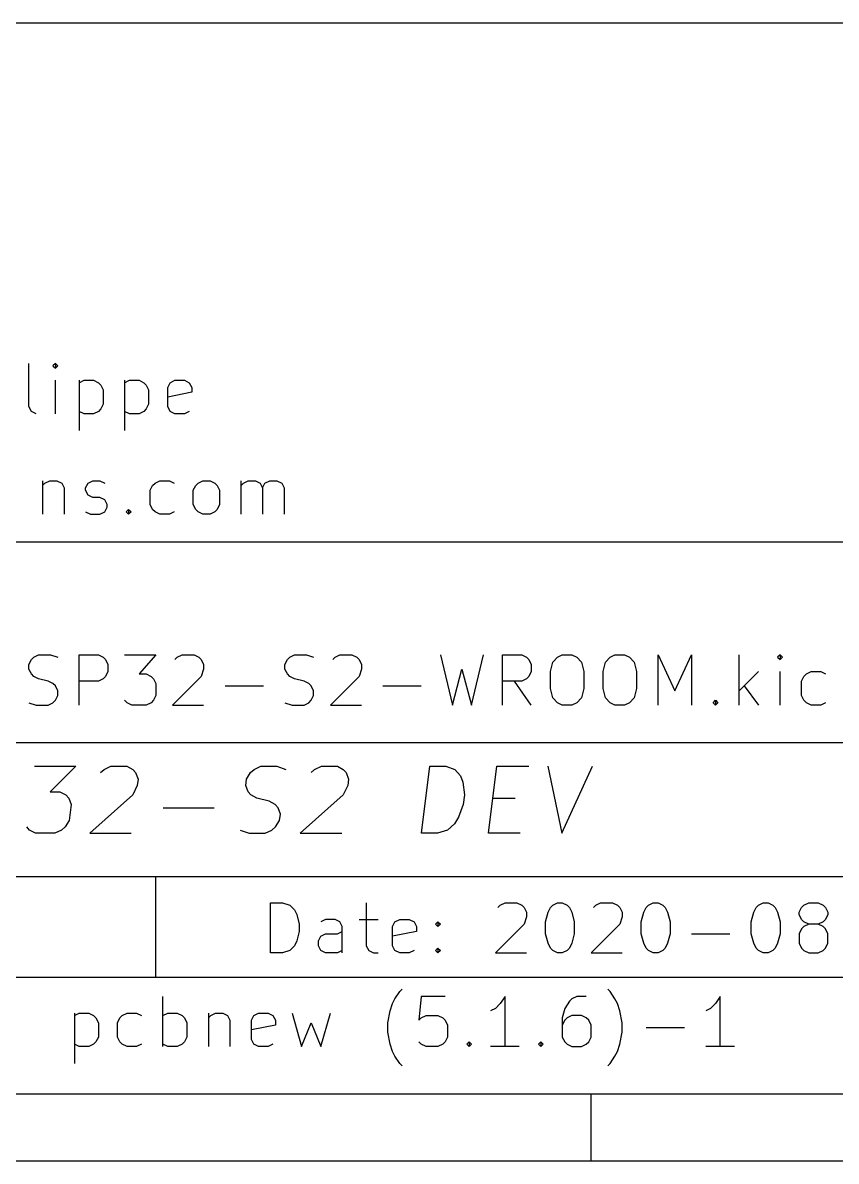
# Model space of a CAD drawing. Extents: x 10 to 287, y -198 to -8.
# Drawn here: x 193.03 to 217.33, y -197.99 to -163.99 of the extents above; entities that cross this region are included whole.
import ezdxf

# ---------------------------------------------------------------- set-up
doc = ezdxf.new("R2010")
doc.units = 0
doc.layers.get('0').update_dxf_attribs({"linetype": 'CONTINUOUS'})

msp = doc.modelspace()

# ---------------------------------------------------------------- linework, layer by layer
at = {"color": 7}
for p, q in [((177.002186, -163.991219), (285.002224, -163.991219)), ((193.2178, -175.453731), (193.2178, -174.168491)), ((194.0052, -174.168491), (193.93408, -174.239611)), ((193.93408, -174.239611), (194.0052, -174.310731)), ((194.07632, -174.239611), (194.0052, -174.168491)), ((194.0052, -174.168491), (194.0052, -174.310731)), ((194.0052, -174.310731), (194.07632, -174.239611)), ((194.0052, -175.669631), (194.0052, -174.668871)), ((194.71894, -174.668871), (194.71894, -176.167471)), ((194.71894, -174.739991), (194.86118, -174.668871)), ((194.86118, -174.668871), (195.1482, -174.668871)), ((195.1482, -174.668871), (195.29044, -174.739991)), ((195.29044, -174.739991), (195.36156, -174.811111)), ((196.0753, -174.668871), (196.0753, -176.167471)), ((196.0753, -174.739991), (196.21754, -174.668871)), ((196.21754, -174.668871), (196.50456, -174.668871)), ((196.50456, -174.668871), (196.6468, -174.739991)), ((196.6468, -174.739991), (196.71792, -174.811111)), ((197.36054, -174.882231), (197.4342, -174.739991)), ((197.4342, -174.739991), (197.57644, -174.668871)), ((197.57644, -174.668871), (197.86092, -174.668871)), ((197.86092, -174.668871), (198.0057, -174.739991)), ((198.0057, -174.739991), (198.07682, -174.882231)), ((195.36156, -174.811111), (195.43268, -174.953351)), ((195.43268, -174.953351), (195.43268, -175.382611)), ((196.71792, -174.811111), (196.78904, -174.953351)), ((196.78904, -174.953351), (196.78904, -175.382611)), ((197.36054, -175.453731), (197.36054, -174.882231)), ((198.07682, -175.024471), (197.36054, -175.169251)), ((198.07682, -174.882231), (198.07682, -175.024471)), ((195.43268, -175.382611), (195.36156, -175.524851)), ((196.78904, -175.382611), (196.71792, -175.524851)), ((193.29146, -175.595971), (193.2178, -175.453731)), ((193.4337, -175.669631), (193.29146, -175.595971)), ((194.86118, -175.669631), (194.71894, -175.595971)), ((195.1482, -175.669631), (194.86118, -175.669631)), ((195.29044, -175.595971), (195.1482, -175.669631)), ((195.36156, -175.524851), (195.29044, -175.595971)), ((196.21754, -175.669631), (196.0753, -175.595971)), ((196.50456, -175.669631), (196.21754, -175.669631)), ((196.6468, -175.595971), (196.50456, -175.669631)), ((196.71792, -175.524851), (196.6468, -175.595971)), ((197.4342, -175.595971), (197.36054, -175.453731)), ((197.57644, -175.669631), (197.4342, -175.595971)), ((197.86092, -175.669631), (197.57644, -175.669631)), ((198.0057, -175.595971), (197.86092, -175.669631)), ((193.6242, -177.668611), (193.6242, -178.669371)), ((193.6242, -177.810851), (193.69532, -177.739731)), ((193.69532, -177.739731), (193.83756, -177.668611)), ((193.83756, -177.668611), (194.05346, -177.668611)), ((194.05346, -177.668611), (194.1957, -177.739731)), ((194.1957, -177.739731), (194.26682, -177.881971)), ((194.90944, -177.881971), (194.98056, -177.739731)), ((194.98056, -177.739731), (195.12534, -177.668611)), ((195.12534, -177.668611), (195.3387, -177.668611)), ((195.3387, -177.668611), (195.48094, -177.739731)), ((196.83984, -177.953091), (196.91096, -177.810851)), ((196.91096, -177.810851), (196.98208, -177.739731)), ((196.98208, -177.739731), (197.12432, -177.668611)), ((197.12432, -177.668611), (197.41134, -177.668611)), ((197.41134, -177.668611), (197.55358, -177.739731)), ((198.12508, -177.953091), (198.1962, -177.810851)), ((198.1962, -177.810851), (198.26732, -177.739731)), ((198.26732, -177.739731), (198.40956, -177.668611)), ((198.40956, -177.668611), (198.62546, -177.668611)), ((198.62546, -177.668611), (198.7677, -177.739731)), ((198.7677, -177.739731), (198.83882, -177.810851)), ((198.83882, -177.810851), (198.90994, -177.953091)), ((199.55256, -178.669371), (199.55256, -177.668611)), ((199.55256, -177.810851), (199.62368, -177.739731)), ((199.62368, -177.739731), (199.76846, -177.668611)), ((199.76846, -177.668611), (199.98182, -177.668611)), ((199.98182, -177.668611), (200.12406, -177.739731)), ((200.12406, -177.739731), (200.19518, -177.881971)), ((200.19518, -177.881971), (200.2663, -177.739731)), ((200.2663, -177.739731), (200.41108, -177.668611)), ((200.41108, -177.668611), (200.62444, -177.668611)), ((200.62444, -177.668611), (200.76668, -177.739731)), ((200.76668, -177.739731), (200.8378, -177.881971)), ((194.26682, -177.881971), (194.26682, -178.669371)), ((194.90944, -177.953091), (194.90944, -177.881971)), ((194.98056, -178.097871), (194.90944, -177.953091)), ((195.12534, -178.168991), (194.98056, -178.097871)), ((196.83984, -178.382351), (196.83984, -177.953091)), ((198.12508, -178.382351), (198.12508, -177.953091)), ((198.90994, -177.953091), (198.90994, -178.382351)), ((200.19518, -177.881971), (200.19518, -178.669371)), ((200.8378, -177.881971), (200.8378, -178.669371)), ((195.3387, -178.168991), (195.12534, -178.168991)), ((195.48094, -178.240111), (195.3387, -178.168991)), ((195.55206, -178.382351), (195.48094, -178.240111)), ((195.48094, -178.598251), (195.55206, -178.453471)), ((195.55206, -178.453471), (195.55206, -178.382351)), ((196.91096, -178.524591), (196.83984, -178.382351)), ((198.1962, -178.524591), (198.12508, -178.382351)), ((198.90994, -178.382351), (198.83882, -178.524591)), ((194.90944, -178.598251), (195.05422, -178.669371)), ((195.05422, -178.669371), (195.3387, -178.669371)), ((195.3387, -178.669371), (195.48094, -178.598251)), ((196.12356, -178.598251), (196.19468, -178.524591)), ((196.19468, -178.669371), (196.12356, -178.598251)), ((196.19468, -178.524591), (196.26834, -178.598251)), ((196.19468, -178.524591), (196.19468, -178.669371)), ((196.26834, -178.598251), (196.19468, -178.669371)), ((196.98208, -178.598251), (196.91096, -178.524591)), ((197.12432, -178.669371), (196.98208, -178.598251)), ((197.41134, -178.669371), (197.12432, -178.669371)), ((197.55358, -178.598251), (197.41134, -178.669371)), ((198.26732, -178.598251), (198.1962, -178.524591)), ((198.40956, -178.669371), (198.26732, -178.598251)), ((198.62546, -178.669371), (198.40956, -178.669371)), ((198.7677, -178.598251), (198.62546, -178.669371)), ((198.83882, -178.524591), (198.7677, -178.598251)), ((176.9999, -179.489791), (285.0007, -179.489791)), ((193.36258, -182.939111), (193.50482, -182.867991)), ((193.50482, -182.867991), (193.86042, -182.867991)), ((193.86042, -182.867991), (194.07632, -182.939111)), ((194.71894, -184.369131), (194.71894, -182.867991)), ((194.71894, -182.867991), (195.29044, -182.867991)), ((195.29044, -182.867991), (195.43268, -182.939111)), ((196.0753, -182.867991), (197.00494, -182.867991)), ((197.00494, -182.867991), (196.50456, -183.439491)), ((197.64756, -182.939111), (197.7898, -182.867991)), ((197.7898, -182.867991), (198.14794, -182.867991)), ((198.14794, -182.867991), (198.29018, -182.939111)), ((201.00544, -182.939111), (201.14768, -182.867991)), ((201.14768, -182.867991), (201.50328, -182.867991)), ((201.50328, -182.867991), (201.71918, -182.939111)), ((202.3618, -182.939111), (202.50404, -182.867991)), ((202.50404, -182.867991), (202.86218, -182.867991)), ((202.86218, -182.867991), (203.00442, -182.939111)), ((205.50378, -182.867991), (205.86192, -184.369131)), ((206.43342, -184.369131), (206.78902, -182.867991)), ((207.36052, -184.369131), (207.36052, -182.867991)), ((207.36052, -182.867991), (207.93202, -182.867991)), ((207.93202, -182.867991), (208.0768, -182.939111)), ((209.0039, -182.939111), (209.14614, -182.867991)), ((209.14614, -182.867991), (209.43316, -182.867991)), ((209.43316, -182.867991), (209.5754, -182.939111)), ((210.57616, -182.939111), (210.7184, -182.867991)), ((210.7184, -182.867991), (211.00542, -182.867991)), ((211.00542, -182.867991), (211.14766, -182.939111)), ((212.00364, -184.369131), (212.00364, -182.867991)), ((212.00364, -182.867991), (212.50402, -183.939871)), ((212.50402, -183.939871), (213.0044, -182.867991)), ((213.0044, -182.867991), (213.0044, -184.369131)), ((214.43188, -184.369131), (214.43188, -182.867991)), ((215.64854, -182.867991), (215.57488, -182.939111)), ((215.71966, -182.939111), (215.64854, -182.867991)), ((215.64854, -182.867991), (215.64854, -183.010231)), ((193.2178, -183.155011), (193.29146, -183.010231)), ((193.2178, -183.297251), (193.2178, -183.155011)), ((193.29146, -183.010231), (193.36258, -182.939111)), ((195.43268, -182.939111), (195.5038, -183.010231)), ((195.5038, -183.010231), (195.57492, -183.155011)), ((195.57492, -183.155011), (195.57492, -183.368371)), ((197.57644, -183.010231), (197.64756, -182.939111)), ((198.29018, -182.939111), (198.3613, -183.010231)), ((198.3613, -183.010231), (198.43242, -183.155011)), ((198.43242, -183.155011), (198.43242, -183.297251)), ((200.86066, -183.155011), (200.93432, -183.010231)), ((200.86066, -183.297251), (200.86066, -183.155011)), ((200.93432, -183.010231), (201.00544, -182.939111)), ((202.29068, -183.010231), (202.3618, -182.939111)), ((203.00442, -182.939111), (203.07554, -183.010231)), ((203.07554, -183.010231), (203.14666, -183.155011)), ((203.14666, -183.155011), (203.14666, -183.297251)), ((208.0768, -182.939111), (208.14792, -183.010231)), ((208.14792, -183.010231), (208.21904, -183.155011)), ((208.21904, -183.155011), (208.21904, -183.368371)), ((208.79054, -183.368371), (208.86166, -183.083891)), ((208.86166, -183.083891), (209.0039, -182.939111)), ((209.5754, -182.939111), (209.71764, -183.083891)), ((209.71764, -183.083891), (209.7913, -183.368371)), ((210.3628, -183.368371), (210.43392, -183.083891)), ((210.43392, -183.083891), (210.57616, -182.939111)), ((211.14766, -182.939111), (211.2899, -183.083891)), ((211.2899, -183.083891), (211.36102, -183.368371)), ((215.57488, -182.939111), (215.64854, -183.010231)), ((215.64854, -183.010231), (215.71966, -182.939111)), ((193.29146, -183.439491), (193.2178, -183.297251)), ((193.36258, -183.510611), (193.29146, -183.439491)), ((193.50482, -183.581731), (193.36258, -183.510611)), ((193.7893, -183.655391), (193.50482, -183.581731)), ((195.43268, -183.581731), (195.29044, -183.655391)), ((195.5038, -183.510611), (195.43268, -183.581731)), ((195.57492, -183.368371), (195.5038, -183.510611)), ((196.50456, -183.439491), (196.71792, -183.439491)), ((196.71792, -183.439491), (196.8627, -183.510611)), ((196.8627, -183.510611), (196.93382, -183.581731)), ((196.93382, -183.581731), (197.00494, -183.726511)), ((198.3613, -183.510611), (197.50532, -184.369131)), ((198.43242, -183.297251), (198.3613, -183.510611)), ((200.93432, -183.439491), (200.86066, -183.297251)), ((201.00544, -183.510611), (200.93432, -183.439491)), ((201.14768, -183.581731), (201.00544, -183.510611)), ((201.43216, -183.655391), (201.14768, -183.581731)), ((203.07554, -183.510611), (202.21956, -184.369131)), ((203.14666, -183.297251), (203.07554, -183.510611)), ((205.86192, -184.369131), (206.1464, -183.297251)), ((206.1464, -183.297251), (206.43342, -184.369131)), ((208.0768, -183.581731), (207.93202, -183.655391)), ((208.14792, -183.510611), (208.0768, -183.581731)), ((208.21904, -183.368371), (208.14792, -183.510611)), ((208.79054, -183.868751), (208.79054, -183.368371)), ((209.7913, -183.368371), (209.7913, -183.868751)), ((210.3628, -183.868751), (210.3628, -183.368371)), ((211.36102, -183.368371), (211.36102, -183.868751)), ((215.00338, -183.368371), (214.43188, -183.939871)), ((215.64854, -184.369131), (215.64854, -183.368371)), ((216.29116, -183.655391), (216.36228, -183.510611)), ((216.36228, -183.510611), (216.4334, -183.439491)), ((216.4334, -183.439491), (216.57564, -183.368371)), ((216.57564, -183.368371), (216.86266, -183.368371)), ((216.86266, -183.368371), (217.0049, -183.439491)), ((193.93408, -183.726511), (193.7893, -183.655391)), ((194.0052, -183.797631), (193.93408, -183.726511)), ((194.07632, -183.939871), (194.0052, -183.797631)), ((195.29044, -183.655391), (194.71894, -183.655391)), ((197.00494, -183.726511), (197.00494, -184.082111)), ((199.07504, -183.797631), (200.21804, -183.797631)), ((201.57694, -183.726511), (201.43216, -183.655391)), ((201.64806, -183.797631), (201.57694, -183.726511)), ((201.71918, -183.939871), (201.64806, -183.797631)), ((203.78928, -183.797631), (204.93228, -183.797631)), ((207.93202, -183.655391), (207.36052, -183.655391)), ((208.21904, -184.369131), (207.71866, -183.655391)), ((208.86166, -184.153231), (208.79054, -183.868751)), ((209.7913, -183.868751), (209.71764, -184.153231)), ((210.43392, -184.153231), (210.3628, -183.868751)), ((211.36102, -183.868751), (211.2899, -184.153231)), ((214.57666, -183.797631), (215.00338, -184.369131)), ((216.29116, -184.082111), (216.29116, -183.655391)), ((193.93408, -184.298011), (194.0052, -184.224351)), ((194.0052, -184.224351), (194.07632, -184.082111)), ((194.07632, -184.082111), (194.07632, -183.939871)), ((196.14642, -184.298011), (196.0753, -184.224351)), ((196.93382, -184.224351), (196.8627, -184.298011)), ((197.00494, -184.082111), (196.93382, -184.224351)), ((201.57694, -184.298011), (201.64806, -184.224351)), ((201.64806, -184.224351), (201.71918, -184.082111)), ((201.71918, -184.082111), (201.71918, -183.939871)), ((209.0039, -184.298011), (208.86166, -184.153231)), ((209.71764, -184.153231), (209.5754, -184.298011)), ((210.57616, -184.298011), (210.43392, -184.153231)), ((211.2899, -184.153231), (211.14766, -184.298011)), ((213.64702, -184.298011), (213.71814, -184.224351)), ((213.71814, -184.224351), (213.78926, -184.298011)), ((213.71814, -184.224351), (213.71814, -184.369131)), ((216.36228, -184.224351), (216.29116, -184.082111)), ((216.4334, -184.298011), (216.36228, -184.224351)), ((193.2178, -184.298011), (193.4337, -184.369131)), ((193.4337, -184.369131), (193.7893, -184.369131)), ((193.7893, -184.369131), (193.93408, -184.298011)), ((196.2912, -184.369131), (196.14642, -184.298011)), ((196.71792, -184.369131), (196.2912, -184.369131)), ((196.8627, -184.298011), (196.71792, -184.369131)), ((197.50532, -184.369131), (198.43242, -184.369131)), ((200.86066, -184.298011), (201.07656, -184.369131)), ((201.07656, -184.369131), (201.43216, -184.369131)), ((201.43216, -184.369131), (201.57694, -184.298011)), ((202.21956, -184.369131), (203.14666, -184.369131)), ((209.14614, -184.369131), (209.0039, -184.298011)), ((209.43316, -184.369131), (209.14614, -184.369131)), ((209.5754, -184.298011), (209.43316, -184.369131)), ((210.7184, -184.369131), (210.57616, -184.298011)), ((211.00542, -184.369131), (210.7184, -184.369131)), ((211.14766, -184.298011), (211.00542, -184.369131)), ((213.71814, -184.369131), (213.64702, -184.298011)), ((213.78926, -184.298011), (213.71814, -184.369131)), ((216.57564, -184.369131), (216.4334, -184.298011)), ((216.86266, -184.369131), (216.57564, -184.369131)), ((217.0049, -184.298011), (216.86266, -184.369131)), ((176.9999, -185.489271), (285.0007, -185.489271)), ((193.38036, -186.195391), (194.61734, -186.195391)), ((194.61734, -186.195391), (193.85534, -186.957391)), ((195.35648, -186.385891), (195.46316, -186.289371)), ((195.46316, -186.289371), (195.66636, -186.195391)), ((195.66636, -186.195391), (196.14134, -186.195391)), ((196.14134, -186.195391), (196.32168, -186.289371)), ((196.32168, -186.289371), (196.40296, -186.385891)), ((199.83196, -186.385891), (199.93864, -186.289371)), ((199.93864, -186.289371), (200.14184, -186.195391)), ((200.14184, -186.195391), (200.61682, -186.195391)), ((200.61682, -186.195391), (200.89114, -186.289371)), ((201.64298, -186.385891), (201.74966, -186.289371)), ((201.74966, -186.289371), (201.95032, -186.195391)), ((201.95032, -186.195391), (202.42784, -186.195391)), ((202.42784, -186.195391), (202.60564, -186.289371)), ((202.60564, -186.289371), (202.68946, -186.385891)), ((204.9399, -188.194371), (205.18882, -186.195391)), ((205.18882, -186.195391), (205.66634, -186.195391)), ((205.66634, -186.195391), (205.94066, -186.289371)), ((205.94066, -186.289371), (206.10576, -186.479871)), ((206.93888, -188.194371), (207.19034, -186.195391)), ((207.19034, -186.195391), (208.14284, -186.195391)), ((208.71434, -186.195391), (209.1309, -188.194371)), ((209.1309, -188.194371), (210.04784, -186.195391)), ((196.40296, -186.385891), (196.47408, -186.576391)), ((196.47408, -186.576391), (196.45122, -186.766891)), ((199.68972, -186.766891), (199.71258, -186.576391)), ((199.71258, -186.576391), (199.83196, -186.385891)), ((202.68946, -186.385891), (202.76058, -186.576391)), ((202.76058, -186.576391), (202.73772, -186.766891)), ((206.10576, -186.479871), (206.17688, -186.670371)), ((193.85534, -186.957391), (194.14236, -186.957391)), ((194.14236, -186.957391), (194.32016, -187.051371)), ((196.45122, -186.766891), (196.32168, -187.051371)), ((199.76084, -186.957391), (199.68972, -186.766891)), ((199.84466, -187.051371), (199.76084, -186.957391)), ((202.73772, -186.766891), (202.60564, -187.051371)), ((206.17688, -186.670371), (206.22514, -187.051371)), ((194.32016, -187.051371), (194.40398, -187.147891)), ((194.40398, -187.147891), (194.4751, -187.338391)), ((194.4751, -187.338391), (194.41668, -187.813371)), ((196.32168, -187.051371), (195.0339, -188.194371)), ((200.02246, -187.147891), (199.84466, -187.051371)), ((200.39076, -187.241871), (200.02246, -187.147891)), ((200.5711, -187.338391), (200.39076, -187.241871)), ((200.65492, -187.432371), (200.5711, -187.338391)), ((202.60564, -187.051371), (201.3204, -188.194371)), ((206.18958, -187.338391), (206.04734, -187.719391)), ((206.22514, -187.051371), (206.18958, -187.338391)), ((207.07096, -187.147891), (207.73644, -187.147891)), ((197.22592, -187.432371), (198.74992, -187.432371)), ((200.72604, -187.622871), (200.65492, -187.432371)), ((200.70064, -187.813371), (200.72604, -187.622871)), ((193.23812, -188.100391), (193.1543, -188.003871)), ((194.2973, -188.003871), (194.19062, -188.100391)), ((194.41668, -187.813371), (194.2973, -188.003871)), ((200.47458, -188.100391), (200.58126, -188.003871)), ((200.58126, -188.003871), (200.70064, -187.813371)), ((205.92796, -187.909891), (205.71206, -188.100391)), ((206.04734, -187.719391), (205.92796, -187.909891)), ((193.41592, -188.194371), (193.23812, -188.100391)), ((193.98742, -188.194371), (193.41592, -188.194371)), ((194.19062, -188.100391), (193.98742, -188.194371)), ((195.0339, -188.194371), (196.27342, -188.194371)), ((199.52208, -188.100391), (199.7964, -188.194371)), ((199.7964, -188.194371), (200.27392, -188.194371)), ((200.27392, -188.194371), (200.47458, -188.100391)), ((201.3204, -188.194371), (202.55738, -188.194371)), ((205.41488, -188.194371), (204.9399, -188.194371)), ((205.71206, -188.100391), (205.41488, -188.194371)), ((207.89138, -188.194371), (206.93888, -188.194371)), ((176.9999, -189.489771), (285.0007, -189.489771)), ((196.99986, -189.489771), (196.99986, -192.489511)), ((200.43394, -191.768151), (200.43394, -190.269551)), ((200.43394, -190.269551), (200.78954, -190.269551)), ((200.78954, -190.269551), (201.00544, -190.340671)), ((201.00544, -190.340671), (201.14768, -190.482911)), ((203.29144, -190.269551), (203.29144, -191.554791)), ((207.21828, -190.411791), (207.2894, -190.340671)), ((207.2894, -190.340671), (207.43418, -190.269551)), ((207.43418, -190.269551), (207.78978, -190.269551)), ((207.78978, -190.269551), (207.93202, -190.340671)), ((207.93202, -190.340671), (208.00568, -190.411791)), ((208.79054, -190.411791), (208.86166, -190.340671)), ((208.86166, -190.340671), (209.0039, -190.269551)), ((209.0039, -190.269551), (209.14614, -190.269551)), ((209.14614, -190.269551), (209.29092, -190.340671)), ((209.29092, -190.340671), (209.36204, -190.411791)), ((210.07578, -190.411791), (210.1469, -190.340671)), ((210.1469, -190.340671), (210.28914, -190.269551)), ((210.28914, -190.269551), (210.64728, -190.269551)), ((210.64728, -190.269551), (210.78952, -190.340671)), ((210.78952, -190.340671), (210.86064, -190.411791)), ((211.64804, -190.411791), (211.71916, -190.340671)), ((211.71916, -190.340671), (211.8614, -190.269551)), ((211.8614, -190.269551), (212.00364, -190.269551)), ((212.00364, -190.269551), (212.14842, -190.340671)), ((212.14842, -190.340671), (212.21954, -190.411791)), ((214.93226, -190.411791), (215.00338, -190.340671)), ((215.00338, -190.340671), (215.14816, -190.269551)), ((215.14816, -190.269551), (215.2904, -190.269551)), ((215.2904, -190.269551), (215.43264, -190.340671)), ((215.43264, -190.340671), (215.50376, -190.411791)), ((216.29116, -190.411791), (216.36228, -190.340671)), ((216.36228, -190.340671), (216.50452, -190.269551)), ((216.50452, -190.269551), (216.789, -190.269551)), ((216.789, -190.269551), (216.93378, -190.340671)), ((216.93378, -190.340671), (217.0049, -190.411791)), ((201.14768, -190.482911), (201.2188, -190.625151)), ((201.2188, -190.625151), (201.28992, -190.912171)), ((208.00568, -190.411791), (208.0768, -190.554031)), ((208.0768, -190.696271), (208.00568, -190.912171)), ((208.0768, -190.554031), (208.0768, -190.696271)), ((208.6483, -190.841051), (208.71942, -190.554031)), ((208.71942, -190.554031), (208.79054, -190.411791)), ((209.36204, -190.411791), (209.43316, -190.554031)), ((209.43316, -190.554031), (209.50428, -190.841051)), ((210.86064, -190.411791), (210.9343, -190.554031)), ((210.9343, -190.696271), (210.86064, -190.912171)), ((210.9343, -190.554031), (210.9343, -190.696271)), ((211.50326, -190.841051), (211.57692, -190.554031)), ((211.57692, -190.554031), (211.64804, -190.411791)), ((212.21954, -190.411791), (212.29066, -190.554031)), ((212.29066, -190.554031), (212.36178, -190.841051)), ((214.79002, -190.841051), (214.86114, -190.554031)), ((214.86114, -190.554031), (214.93226, -190.411791)), ((215.50376, -190.411791), (215.57488, -190.554031)), ((215.57488, -190.554031), (215.64854, -190.841051)), ((216.22004, -190.554031), (216.29116, -190.411791)), ((216.22004, -190.625151), (216.22004, -190.554031)), ((216.29116, -190.767391), (216.22004, -190.625151)), ((217.0049, -190.411791), (217.07602, -190.554031)), ((217.07602, -190.625151), (217.0049, -190.767391)), ((217.07602, -190.554031), (217.07602, -190.625151)), ((201.28992, -190.912171), (201.28992, -191.125531)), ((202.07478, -190.767391), (201.93254, -190.841051)), ((202.3618, -190.767391), (202.07478, -190.767391)), ((202.50404, -190.841051), (202.3618, -190.767391)), ((202.57516, -190.983291), (202.50404, -190.841051)), ((202.57516, -191.768151), (202.57516, -190.983291)), ((203.07554, -190.767391), (203.64704, -190.767391)), ((204.0763, -190.983291), (204.14742, -190.841051)), ((204.0763, -191.554791), (204.0763, -190.983291)), ((204.14742, -190.841051), (204.28966, -190.767391)), ((204.28966, -190.767391), (204.57668, -190.767391)), ((204.57668, -190.767391), (204.71892, -190.841051)), ((204.71892, -190.841051), (204.79004, -190.983291)), ((204.79004, -190.983291), (204.79004, -191.125531)), ((205.36154, -190.912171), (205.43266, -190.841051)), ((205.43266, -190.983291), (205.36154, -190.912171)), ((205.43266, -190.841051), (205.50378, -190.912171)), ((205.43266, -190.841051), (205.43266, -190.983291)), ((205.50378, -190.912171), (205.43266, -190.983291)), ((208.00568, -190.912171), (207.14716, -191.768151)), ((208.6483, -191.196651), (208.6483, -190.841051)), ((209.50428, -190.841051), (209.50428, -191.196651)), ((210.86064, -190.912171), (210.00466, -191.768151)), ((211.50326, -191.196651), (211.50326, -190.841051)), ((212.36178, -190.841051), (212.36178, -191.196651)), ((214.79002, -191.196651), (214.79002, -190.841051)), ((215.64854, -190.841051), (215.64854, -191.196651)), ((216.29116, -191.054411), (216.22004, -191.196651)), ((216.36228, -190.841051), (216.29116, -190.767391)), ((216.36228, -190.983291), (216.29116, -191.054411)), ((216.50452, -190.912171), (216.36228, -190.841051)), ((216.50452, -190.912171), (216.36228, -190.983291)), ((216.789, -190.912171), (216.50452, -190.912171)), ((216.93378, -190.841051), (216.789, -190.912171)), ((216.93378, -190.983291), (216.789, -190.912171)), ((217.0049, -190.767391), (216.93378, -190.841051)), ((217.0049, -191.054411), (216.93378, -190.983291)), ((217.07602, -191.196651), (217.0049, -191.054411)), ((201.2188, -191.412551), (201.14768, -191.554791)), ((201.28992, -191.125531), (201.2188, -191.412551)), ((201.86142, -191.412551), (201.93254, -191.267771)), ((201.86142, -191.554791), (201.86142, -191.412551)), ((201.93254, -191.267771), (202.07478, -191.196651)), ((202.07478, -191.196651), (202.43292, -191.196651)), ((202.43292, -191.196651), (202.57516, -191.125531)), ((204.79004, -191.125531), (204.0763, -191.267771)), ((208.71942, -191.483671), (208.6483, -191.196651)), ((209.50428, -191.196651), (209.43316, -191.483671)), ((211.57692, -191.483671), (211.50326, -191.196651)), ((212.36178, -191.196651), (212.29066, -191.483671)), ((213.0044, -191.196651), (214.1474, -191.196651)), ((214.86114, -191.483671), (214.79002, -191.196651)), ((215.64854, -191.196651), (215.57488, -191.483671)), ((216.22004, -191.196651), (216.22004, -191.483671)), ((217.07602, -191.483671), (217.07602, -191.196651)), ((201.00544, -191.697031), (200.78954, -191.768151)), ((201.14768, -191.554791), (201.00544, -191.697031)), ((201.93254, -191.697031), (201.86142, -191.554791)), ((202.07478, -191.768151), (201.93254, -191.697031)), ((202.57516, -191.697031), (202.43292, -191.768151)), ((203.29144, -191.554791), (203.36256, -191.697031)), ((203.36256, -191.697031), (203.5048, -191.768151)), ((204.14742, -191.697031), (204.0763, -191.554791)), ((204.28966, -191.768151), (204.14742, -191.697031)), ((204.71892, -191.697031), (204.57668, -191.768151)), ((205.36154, -191.697031), (205.43266, -191.625911)), ((205.43266, -191.768151), (205.36154, -191.697031)), ((205.43266, -191.625911), (205.50378, -191.697031)), ((205.43266, -191.625911), (205.43266, -191.768151)), ((205.50378, -191.697031), (205.43266, -191.768151)), ((208.79054, -191.625911), (208.71942, -191.483671)), ((208.86166, -191.697031), (208.79054, -191.625911)), ((209.0039, -191.768151), (208.86166, -191.697031)), ((209.29092, -191.697031), (209.14614, -191.768151)), ((209.36204, -191.625911), (209.29092, -191.697031)), ((209.43316, -191.483671), (209.36204, -191.625911)), ((211.64804, -191.625911), (211.57692, -191.483671)), ((211.71916, -191.697031), (211.64804, -191.625911)), ((211.8614, -191.768151), (211.71916, -191.697031)), ((212.14842, -191.697031), (212.00364, -191.768151)), ((212.21954, -191.625911), (212.14842, -191.697031)), ((212.29066, -191.483671), (212.21954, -191.625911)), ((214.93226, -191.625911), (214.86114, -191.483671)), ((215.00338, -191.697031), (214.93226, -191.625911)), ((215.14816, -191.768151), (215.00338, -191.697031)), ((215.43264, -191.697031), (215.2904, -191.768151)), ((215.50376, -191.625911), (215.43264, -191.697031)), ((215.57488, -191.483671), (215.50376, -191.625911)), ((216.22004, -191.483671), (216.29116, -191.625911)), ((216.29116, -191.625911), (216.36228, -191.697031)), ((216.36228, -191.697031), (216.50452, -191.768151)), ((216.789, -191.768151), (216.93378, -191.697031)), ((216.93378, -191.697031), (217.0049, -191.625911)), ((217.0049, -191.625911), (217.07602, -191.483671)), ((200.78954, -191.768151), (200.43394, -191.768151)), ((202.43292, -191.768151), (202.07478, -191.768151)), ((203.5048, -191.768151), (203.64704, -191.768151)), ((204.57668, -191.768151), (204.28966, -191.768151)), ((207.14716, -191.768151), (208.0768, -191.768151)), ((209.14614, -191.768151), (209.0039, -191.768151)), ((210.00466, -191.768151), (210.9343, -191.768151)), ((212.00364, -191.768151), (211.8614, -191.768151)), ((215.2904, -191.768151), (215.14816, -191.768151)), ((216.50452, -191.768151), (216.789, -191.768151)), ((176.9999, -192.489511), (285.0007, -192.489511)), ((197.2183, -194.567231), (197.2183, -193.068631)), ((204.14742, -193.139751), (204.28966, -192.926391)), ((204.28966, -192.926391), (204.36078, -192.855271)), ((204.93228, -193.068631), (204.86116, -193.782371)), ((205.64856, -193.068631), (204.93228, -193.068631)), ((207.43418, -193.068631), (207.2894, -193.281991)), ((207.43418, -194.567231), (207.43418, -193.068631)), ((209.5754, -193.068631), (209.43316, -193.139751)), ((209.86242, -193.068631), (209.5754, -193.068631)), ((210.57616, -192.926391), (210.50504, -192.855271)), ((210.7184, -193.139751), (210.57616, -192.926391)), ((213.86038, -193.068631), (213.71814, -193.281991)), ((213.86038, -194.567231), (213.86038, -193.068631)), ((204.00518, -193.497891), (204.0763, -193.281991)), ((204.0763, -193.281991), (204.14742, -193.139751)), ((207.14716, -193.426771), (207.00492, -193.497891)), ((207.2894, -193.281991), (207.14716, -193.426771)), ((209.2198, -193.426771), (209.14614, -193.711251)), ((209.36204, -193.210871), (209.2198, -193.426771)), ((209.43316, -193.139751), (209.36204, -193.210871)), ((210.78952, -193.281991), (210.7184, -193.139751)), ((210.86064, -193.497891), (210.78952, -193.281991)), ((213.5759, -193.426771), (213.43366, -193.497891)), ((213.71814, -193.281991), (213.5759, -193.426771)), ((194.5767, -193.569011), (194.5767, -195.067611)), ((194.5767, -193.640131), (194.71894, -193.569011)), ((194.71894, -193.569011), (195.00342, -193.569011)), ((195.00342, -193.569011), (195.1482, -193.640131)), ((195.1482, -193.640131), (195.21932, -193.711251)), ((195.21932, -193.711251), (195.29044, -193.853491)), ((195.86194, -193.853491), (195.93306, -193.711251)), ((195.93306, -193.711251), (196.00418, -193.640131)), ((196.00418, -193.640131), (196.14642, -193.569011)), ((196.14642, -193.569011), (196.43344, -193.569011)), ((196.43344, -193.569011), (196.57568, -193.640131)), ((197.2183, -193.640131), (197.36054, -193.569011)), ((197.36054, -193.569011), (197.64756, -193.569011)), ((197.64756, -193.569011), (197.7898, -193.640131)), ((197.7898, -193.640131), (197.86092, -193.711251)), ((197.86092, -193.711251), (197.93204, -193.853491)), ((198.5772, -193.569011), (198.5772, -194.567231)), ((198.5772, -193.711251), (198.64832, -193.640131)), ((198.64832, -193.640131), (198.79056, -193.569011)), ((198.79056, -193.569011), (199.00392, -193.569011)), ((199.00392, -193.569011), (199.14616, -193.640131)), ((199.14616, -193.640131), (199.21982, -193.782371)), ((199.21982, -193.782371), (199.21982, -194.567231)), ((199.86244, -193.782371), (199.93356, -193.640131)), ((199.86244, -194.353871), (199.86244, -193.782371)), ((199.93356, -193.640131), (200.0758, -193.569011)), ((200.0758, -193.569011), (200.36282, -193.569011)), ((200.36282, -193.569011), (200.50506, -193.640131)), ((200.50506, -193.640131), (200.57618, -193.782371)), ((200.57618, -193.782371), (200.57618, -193.924611)), ((201.07656, -193.569011), (201.36104, -194.567231)), ((201.93254, -194.567231), (202.21956, -193.569011)), ((203.93406, -193.853491), (204.00518, -193.497891)), ((204.86116, -193.782371), (204.93228, -193.711251)), ((204.93228, -193.711251), (205.07706, -193.640131)), ((205.07706, -193.640131), (205.43266, -193.640131)), ((205.43266, -193.640131), (205.5749, -193.711251)), ((205.5749, -193.711251), (205.64856, -193.782371)), ((205.64856, -193.782371), (205.71968, -193.924611)), ((209.14614, -193.711251), (209.14614, -194.282751)), ((209.2198, -193.782371), (209.14614, -193.924611)), ((209.29092, -193.711251), (209.2198, -193.782371)), ((209.43316, -193.640131), (209.29092, -193.711251)), ((209.71764, -193.640131), (209.43316, -193.640131)), ((209.86242, -193.711251), (209.71764, -193.640131)), ((209.93354, -193.782371), (209.86242, -193.711251)), ((210.00466, -193.924611), (209.93354, -193.782371)), ((210.9343, -193.853491), (210.86064, -193.497891)), ((195.29044, -193.853491), (195.29044, -194.282751)), ((195.86194, -194.282751), (195.86194, -193.853491)), ((197.93204, -193.853491), (197.93204, -194.282751)), ((200.57618, -193.924611), (199.86244, -194.069391)), ((201.36104, -194.567231), (201.64806, -193.853491)), ((201.64806, -193.853491), (201.93254, -194.567231)), ((203.93406, -194.140511), (203.93406, -193.853491)), ((205.71968, -193.924611), (205.71968, -194.282751)), ((210.00466, -194.282751), (210.00466, -193.924611)), ((210.9343, -194.140511), (210.9343, -193.853491)), ((211.64804, -193.998271), (212.79104, -193.998271)), ((195.21932, -194.424991), (195.1482, -194.496111)), ((195.29044, -194.282751), (195.21932, -194.424991)), ((195.93306, -194.424991), (195.86194, -194.282751)), ((196.00418, -194.496111), (195.93306, -194.424991)), ((197.86092, -194.424991), (197.7898, -194.496111)), ((197.93204, -194.282751), (197.86092, -194.424991)), ((199.93356, -194.496111), (199.86244, -194.353871)), ((204.00518, -194.496111), (203.93406, -194.140511)), ((204.93228, -194.496111), (204.86116, -194.424991)), ((205.64856, -194.424991), (205.5749, -194.496111)), ((205.71968, -194.282751), (205.64856, -194.424991)), ((206.29118, -194.496111), (206.3623, -194.424991)), ((206.3623, -194.424991), (206.43342, -194.496111)), ((206.3623, -194.424991), (206.3623, -194.567231)), ((208.4324, -194.496111), (208.50352, -194.424991)), ((208.50352, -194.424991), (208.57718, -194.496111)), ((208.50352, -194.424991), (208.50352, -194.567231)), ((209.14614, -194.282751), (209.2198, -194.424991)), ((209.2198, -194.424991), (209.29092, -194.496111)), ((209.86242, -194.496111), (209.93354, -194.424991)), ((209.93354, -194.424991), (210.00466, -194.282751)), ((210.86064, -194.496111), (210.9343, -194.140511)), ((194.71894, -194.567231), (194.5767, -194.496111)), ((195.00342, -194.567231), (194.71894, -194.567231)), ((195.1482, -194.496111), (195.00342, -194.567231)), ((196.14642, -194.567231), (196.00418, -194.496111)), ((196.43344, -194.567231), (196.14642, -194.567231)), ((196.57568, -194.496111), (196.43344, -194.567231)), ((197.36054, -194.567231), (197.2183, -194.496111)), ((197.64756, -194.567231), (197.36054, -194.567231)), ((197.7898, -194.496111), (197.64756, -194.567231)), ((200.0758, -194.567231), (199.93356, -194.496111)), ((200.36282, -194.567231), (200.0758, -194.567231)), ((200.50506, -194.496111), (200.36282, -194.567231)), ((204.0763, -194.712011), (204.00518, -194.496111)), ((204.14742, -194.854251), (204.0763, -194.712011)), ((205.07706, -194.567231), (204.93228, -194.496111)), ((205.43266, -194.567231), (205.07706, -194.567231)), ((205.5749, -194.496111), (205.43266, -194.567231)), ((206.3623, -194.567231), (206.29118, -194.496111)), ((206.43342, -194.496111), (206.3623, -194.567231)), ((207.8609, -194.567231), (207.00492, -194.567231)), ((208.50352, -194.567231), (208.4324, -194.496111)), ((208.57718, -194.496111), (208.50352, -194.567231)), ((209.29092, -194.496111), (209.43316, -194.567231)), ((209.43316, -194.567231), (209.71764, -194.567231)), ((209.71764, -194.567231), (209.86242, -194.496111)), ((210.7184, -194.854251), (210.78952, -194.712011)), ((210.78952, -194.712011), (210.86064, -194.496111)), ((214.28964, -194.567231), (213.43366, -194.567231)), ((204.28966, -195.067611), (204.14742, -194.854251)), ((204.36078, -195.138731), (204.28966, -195.067611)), ((210.50504, -195.138731), (210.57616, -195.067611)), ((210.57616, -195.067611), (210.7184, -194.854251)), ((285.001741, -195.99118), (12.000001, -195.99118)), ((285.002224, -195.991155), (177.002186, -195.991155)), ((209.99958, -195.989631), (209.99958, -197.988611)), ((287.002245, -197.991176), (10.000005, -197.991176))]:
    msp.add_line(p, q, dxfattribs=at)

doc.saveas('drawing.dxf')
